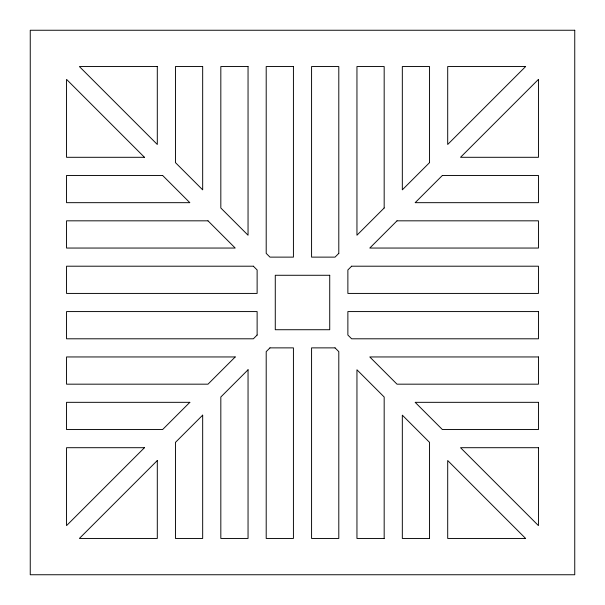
<?xml version="1.0" encoding="UTF-8"?>
<svg xmlns="http://www.w3.org/2000/svg" width="605" height="605" viewBox="0 0 605 605"><rect width="100%" height="100%" fill="white"/><g stroke="black" fill="none" stroke-linecap="round" stroke-linejoin="round"><path stroke-width="0.91" d="M144.466 447.7L66.55 525.616L66.55 447.7L144.466 447.7M189.841 402.325L162.616 429.55L66.55 429.55L66.55 402.325L189.841 402.325M235.216 356.95L207.991 384.175L66.55 384.175L66.55 356.95L235.216 356.95M257.125 335.041L253.366 338.8L66.55 338.8L66.55 311.575L257.125 311.575L257.125 335.041M338.8 253.366L335.041 257.125L311.575 257.125L311.575 66.55L338.8 66.55L338.8 253.366M384.175 207.991L356.95 235.216L356.95 66.55L384.175 66.55L384.175 207.991M429.55 162.616L402.325 189.841L402.325 66.55L429.55 66.55L429.55 162.616M525.616 66.55L447.7 144.466L447.7 66.55L525.616 66.55M157.3 460.534L79.384 538.45L157.3 538.45L157.3 460.534M202.675 415.159L175.45 442.384L175.45 538.45L202.675 538.45L202.675 415.159M248.05 369.784L220.825 397.009L220.825 538.45L248.05 538.45L248.05 369.784M269.959 347.875L266.2 351.634L266.2 538.45L293.425 538.45L293.425 347.875L269.959 347.875M351.634 266.2L347.875 269.959L347.875 293.425L538.45 293.425L538.45 266.2L351.634 266.2M397.009 220.825L369.784 248.05L538.45 248.05L538.45 220.825L397.009 220.825M442.384 175.45L415.159 202.675L538.45 202.675L538.45 175.45L442.384 175.45M538.45 79.384L460.534 157.3L538.45 157.3L538.45 79.384M574.75 30.25L30.25 30.25L30.25 574.75L574.75 574.75L574.75 30.25M157.3 66.55L79.384 66.55L157.3 144.466L157.3 66.55M202.675 66.55L175.45 66.55L175.45 162.616L202.675 189.841L202.675 66.55M248.05 66.55L220.825 66.55L220.825 207.991L248.05 235.216L248.05 66.55M293.425 66.55L266.2 66.55L266.2 253.366L269.959 257.125L293.425 257.125L293.425 66.55M144.466 157.3L66.55 157.3L66.55 79.384L144.466 157.3M162.616 175.45L66.55 175.45L66.55 202.675L189.841 202.675L162.616 175.45M207.991 220.825L66.55 220.825L66.55 248.05L235.216 248.05L207.991 220.825M253.366 266.2L66.55 266.2L66.55 293.425L257.125 293.425L257.125 269.959L253.366 266.2M329.725 275.275L275.275 275.275L275.275 329.725L329.725 329.725L329.725 275.275M538.45 311.575L347.875 311.575L347.875 335.041L351.634 338.8L538.45 338.8L538.45 311.575M335.041 347.875L311.575 347.875L311.575 538.45L338.8 538.45L338.8 351.634L335.041 347.875M538.45 356.95L369.784 356.95L397.009 384.175L538.45 384.175L538.45 356.95M538.45 402.325L415.159 402.325L442.384 429.55L538.45 429.55L538.45 402.325M538.45 447.7L460.534 447.7L538.45 525.616L538.45 447.7M384.175 538.45L356.95 538.45L356.95 369.784L384.175 397.009L384.175 538.45M429.55 538.45L402.325 538.45L402.325 415.159L429.55 442.384L429.55 538.45M525.616 538.45L447.7 538.45L447.7 460.534L525.616 538.45"/></g></svg>
